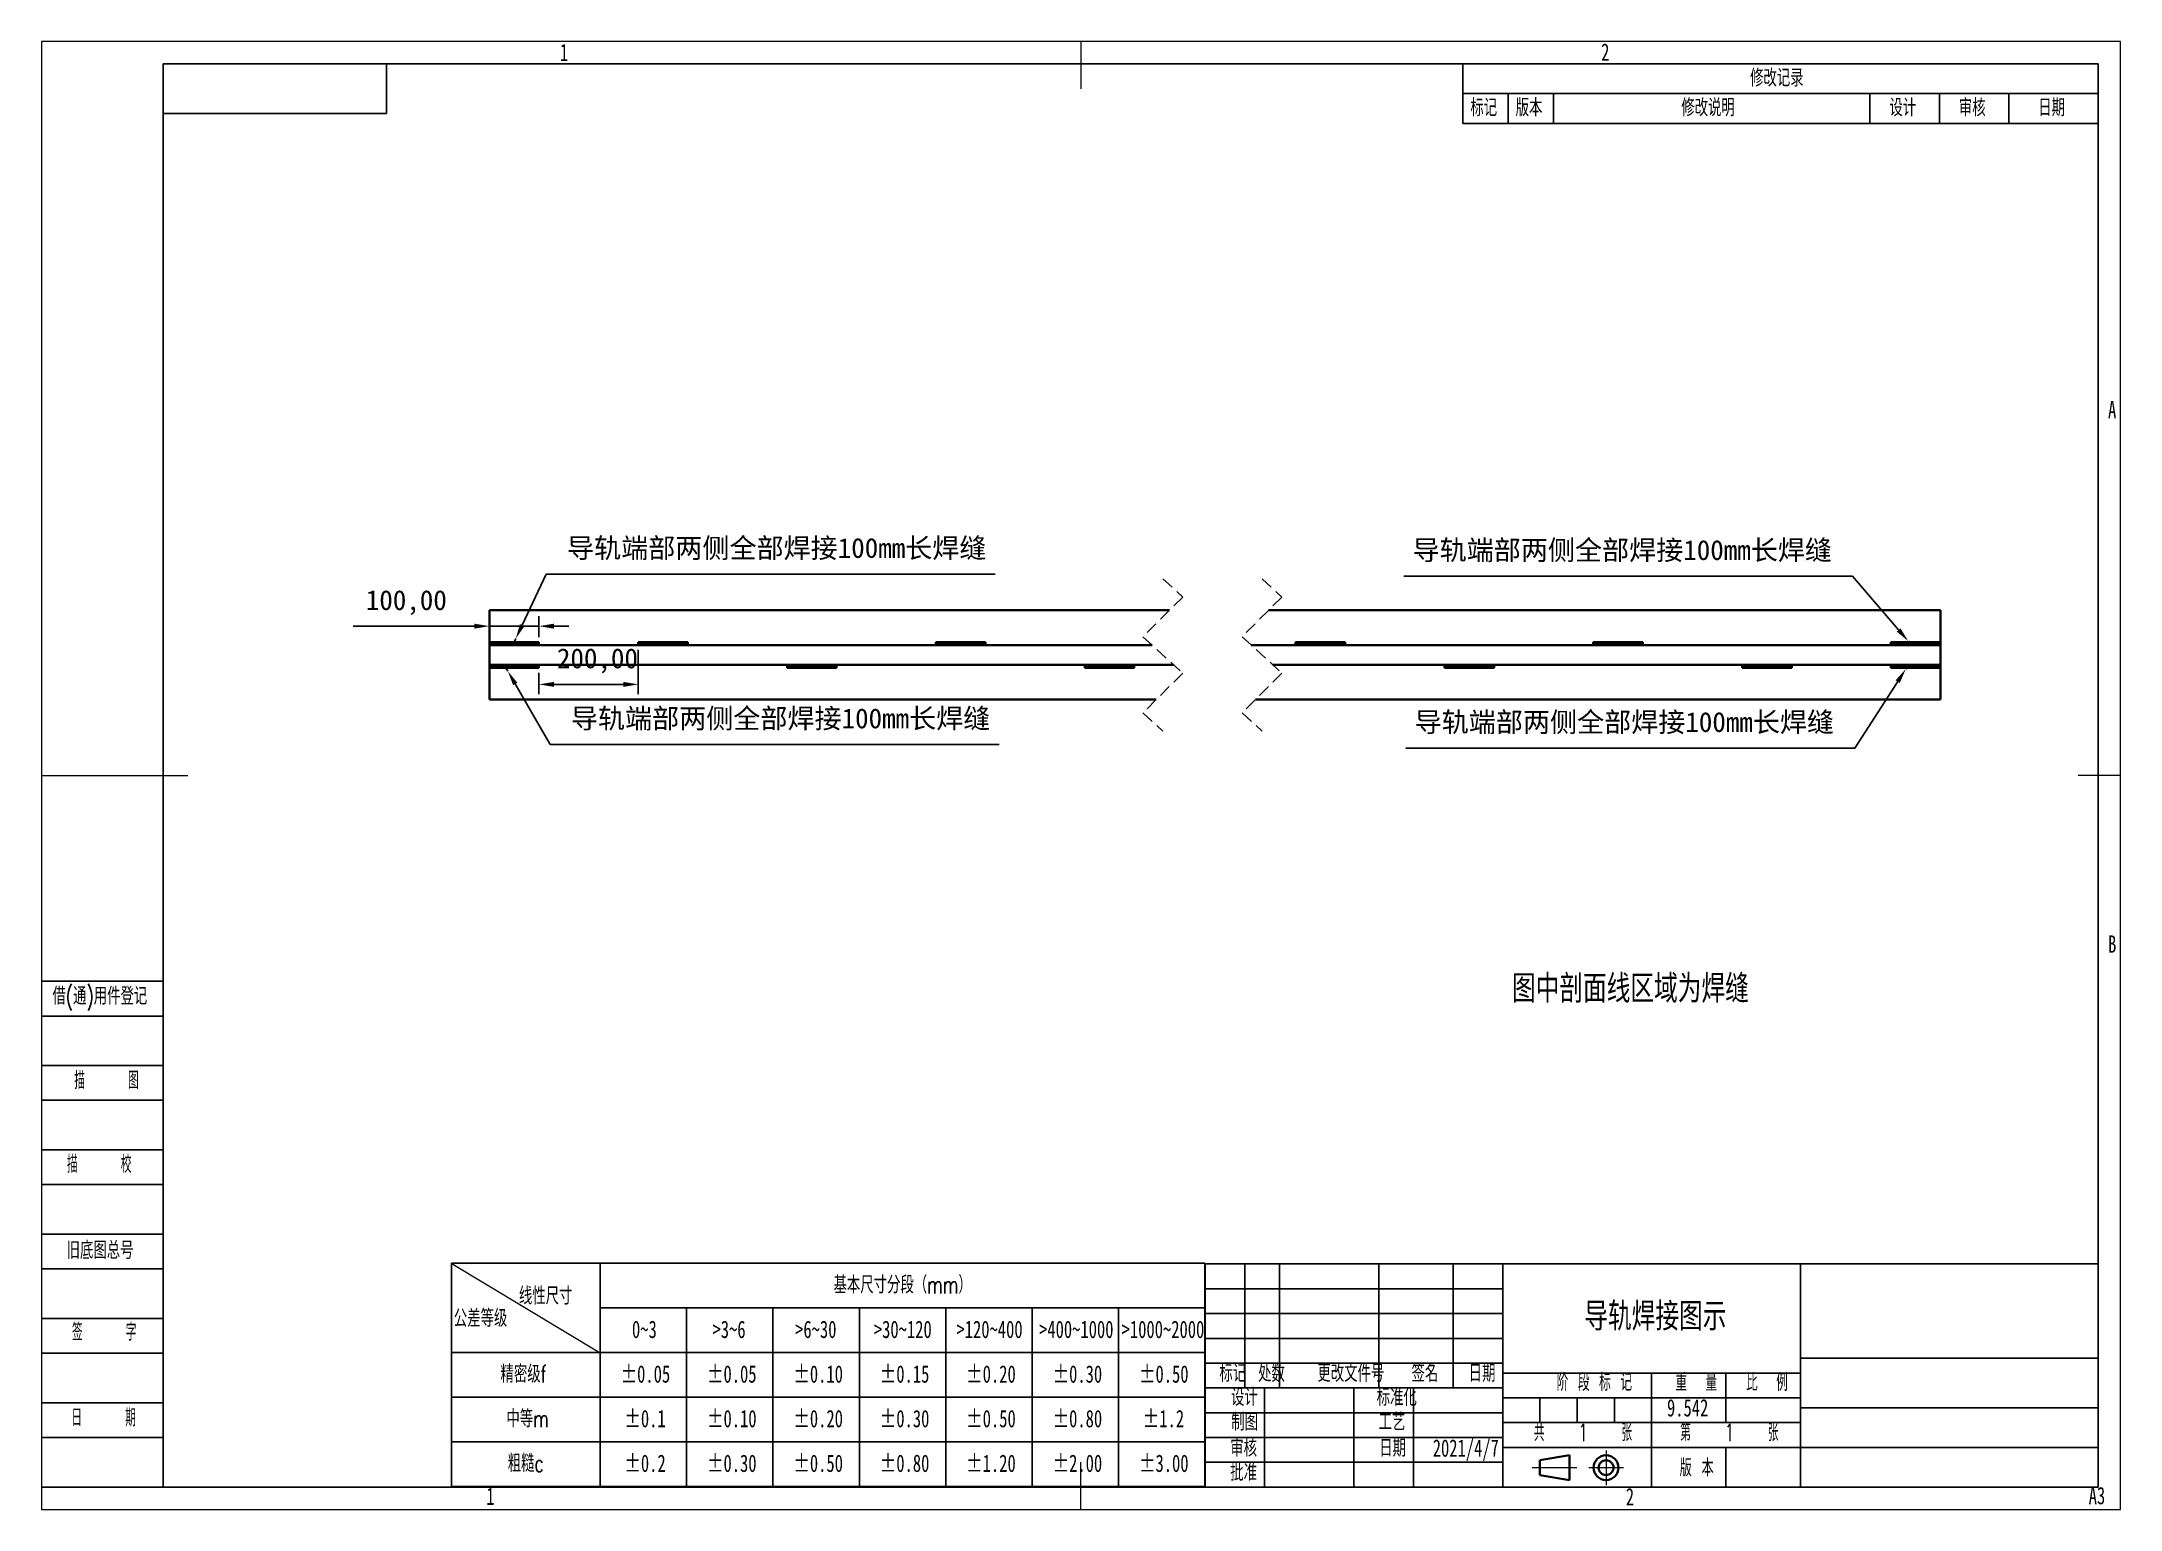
# Model space of a CAD drawing. Header units: millimetres. Extents: x 118 to 327, y 87 to 235.
import ezdxf

# ---------------------------------------------------------------- set-up
doc = ezdxf.new("R2010")
doc.units = ezdxf.units.MM
doc.header["$PDSIZE"] = -1
doc.linetypes.add('CENTERX2', pattern=[20.32, 12.7, -2.54, 2.54, -2.54])
doc.linetypes.add('HIDDEN', pattern=[1.905, 1.27, -0.635])
doc.layers.add('中心线', color=7, linetype='CENTERX2')
doc.layers.add('标注', color=7, linetype='Continuous')
doc.layers.add('图框', color=7, linetype='Continuous', lineweight=35)
doc.styles.add('SLDTEXTSTYLE0', font='TXT', dxfattribs={"width": 0.7, "bigfont": 'bigfont'})
doc.styles.add('SLDTEXTSTYLE1', font='TXT', dxfattribs={"width": 0.7})
doc.styles.add('SLDTEXTSTYLE2', font='TXT', dxfattribs={"width": 0.614286, "bigfont": 'bigfont'})
doc.styles.add('SLDTEXTSTYLE3', font='TXT', dxfattribs={"width": 0.554545, "bigfont": 'bigfont'})
doc.styles.add('SLDTEXTSTYLE4', font='TXT', dxfattribs={"width": 0.6, "bigfont": 'bigfont'})
doc.styles.add('SLDTEXTSTYLE5', font='TXT', dxfattribs={"width": 0.557143, "bigfont": 'bigfont'})
doc.styles.add('SLDTEXTSTYLE6', font='TXT', dxfattribs={"width": 0.633333, "bigfont": 'bigfont'})
doc.dimstyles.new('ISO-25', dxfattribs={"dimtxt": 2.5, "dimasz": 2.5, "dimexe": 1.25, "dimexo": 0.625, "dimtad": 1, "dimtxsty": 'Standard', "dimcen": 2.5, "dimadec": 0, "dimazin": 0, "dimtfac": 1, "dimtmove": 0, "dimatfit": 3, "dimfxl": 1, "dimarcsym": 0})

# ---------------------------------------------------------------- blocks, each defined once
blk = doc.blocks.new('SW_TABLEANNOTATION_0')
at = {"layer": '标注', "color": 0}
for p, q in [((0, 0), (0, -12)), ((128.02, 0), (0, 0)), ((128.02, -12), (128.02, 0)), ((0, -6), (128.02, -6)), ((9.12, -6), (9.12, -12)), ((18.25, -6), (18.25, -12)), ((82.02, -6), (82.02, -12)), ((96.02, -6), (96.02, -12)), ((110.02, -6), (110.02, -12)), ((0, -12), (128.02, -12))]:
    blk.add_line(p, q, dxfattribs=at)
at = {"layer": '标注', "color": 0, "char_height": 3.5, "attachment_point": 1, "style": 'SLDTEXTSTYLE0'}
for s, insert in [('修改记录', (57.88, -1.07)), ('标记', (1.5, -7.07)), ('版本', (10.62, -7.07)), ('修改说明', (44.01, -7.07)), ('设计', (85.96, -7.07)), ('审核', (99.96, -7.07)), ('日期', (115.96, -7.07))]:
    blk.add_mtext(s, dxfattribs=dict(at, insert=insert))
blk = doc.blocks.new('SW_TABLEANNOTATION_1')
at = {"layer": '标注', "color": 0}
for p, q in [((0, 0), (0, -45)), ((151.9, 0), (0, 0)), ((30, 0), (30, -45)), ((151.9, -45), (151.9, 0)), ((30, -9), (151.9, -9)), ((47.41, -9), (47.41, -45)), ((64.83, -9), (64.83, -45)), ((82.24, -9), (82.24, -45)), ((99.66, -9), (99.66, -45)), ((117.07, -9), (117.07, -45)), ((134.49, -9), (134.49, -45)), ((0, -18), (151.9, -18)), ((0, -27), (151.9, -27)), ((0, -36), (151.9, -36)), ((0, -45), (151.9, -45))]:
    blk.add_line(p, q, dxfattribs=at)
at = {"layer": '标注', "color": 0, "char_height": 3.5, "attachment_point": 1}
for s, insert, style in [('基本尺寸分段（mm）', (77.04, -2.57), 'SLDTEXTSTYLE0'), ('线性尺寸', (13.62, -4.82), 'SLDTEXTSTYLE0'), ('公差等级', (0.5, -9.32), 'SLDTEXTSTYLE0'), ('0~3', (36.41, -11.57), 'SLDTEXTSTYLE1'), ('>3~6', (52.64, -11.57), 'SLDTEXTSTYLE1'), ('>6~30', (69.29, -11.57), 'SLDTEXTSTYLE1'), ('>30~120', (85.16, -11.57), 'SLDTEXTSTYLE1'), ('>120~400', (101.81, -11.57), 'SLDTEXTSTYLE1'), ('>400~1000', (118.46, -11.57), 'SLDTEXTSTYLE1'), ('>1000~2000', (135.1, -11.57), 'SLDTEXTSTYLE1'), ('精密级f', (9.91, -20.57), 'SLDTEXTSTYLE0'), ('±0.05', (34.11, -20.57), 'SLDTEXTSTYLE1'), ('±0.05', (51.52, -20.57), 'SLDTEXTSTYLE1'), ('±0.10', (68.93, -20.57), 'SLDTEXTSTYLE1'), ('±0.15', (86.35, -20.57), 'SLDTEXTSTYLE1'), ('±0.20', (103.76, -20.57), 'SLDTEXTSTYLE1'), ('±0.30', (121.18, -20.57), 'SLDTEXTSTYLE1'), ('±0.50', (138.59, -20.57), 'SLDTEXTSTYLE1'), ('中等m', (11.11, -29.57), 'SLDTEXTSTYLE0'), ('±0.1', (34.87, -29.57), 'SLDTEXTSTYLE1'), ('±0.10', (51.52, -29.57), 'SLDTEXTSTYLE1'), ('±0.20', (68.93, -29.57), 'SLDTEXTSTYLE1'), ('±0.30', (86.35, -29.57), 'SLDTEXTSTYLE1'), ('±0.50', (103.76, -29.57), 'SLDTEXTSTYLE1'), ('±0.80', (121.18, -29.57), 'SLDTEXTSTYLE1'), ('±1.2', (139.36, -29.57), 'SLDTEXTSTYLE1'), ('粗糙c', (11.36, -38.57), 'SLDTEXTSTYLE0'), ('±0.2', (34.87, -38.57), 'SLDTEXTSTYLE1'), ('±0.30', (51.52, -38.57), 'SLDTEXTSTYLE1'), ('±0.50', (68.93, -38.57), 'SLDTEXTSTYLE1'), ('±0.80', (86.35, -38.57), 'SLDTEXTSTYLE1'), ('±1.20', (103.76, -38.57), 'SLDTEXTSTYLE1'), ('±2.00', (121.18, -38.57), 'SLDTEXTSTYLE1'), ('±3.00', (138.59, -38.57), 'SLDTEXTSTYLE1')]:
    blk.add_mtext(s, dxfattribs=dict(at, insert=insert, style=style))
blk = doc.blocks.new('*D9')
at = {"color": 0, "lineweight": -2}
for p, q in [((161.35, 176.31), (149.11, 176.31)), ((162.85, 175.06), (162.85, 177.31)), ((167.85, 176.31), (162.85, 176.31)), ((167.85, 175.21), (167.85, 177.31)), ((169.35, 176.31), (170.85, 176.31))]:
    blk.add_line(p, q, dxfattribs=at)
at = {"color": 0}
for points in [[(161.35, 176.06), (161.35, 176.56), (162.85, 176.31)], [(169.35, 176.56), (169.35, 176.06), (167.85, 176.31)]]:
    blk.add_solid(points, dxfattribs=at)
at = {"layer": 'Defpoints', "color": 0}
for p in [(162.85, 176.31), (162.85, 174.56), (167.85, 174.71)]:
    blk.add_point(p, dxfattribs=at)
at = {"color": 0, "insert": (154.48, 178.68), "char_height": 2, "attachment_point": 5}
blk.add_mtext('100,00', dxfattribs=at)
blk = doc.blocks.new('*D10')
at = {"color": 0, "lineweight": -2}
for p, q in [((177.85, 173.91), (177.85, 169.44)), ((167.85, 171.61), (167.85, 169.44)), ((169.35, 170.44), (176.35, 170.44))]:
    blk.add_line(p, q, dxfattribs=at)
at = {"color": 0}
for points in [[(169.35, 170.69), (169.35, 170.19), (167.85, 170.44)], [(176.35, 170.19), (176.35, 170.69), (177.85, 170.44)]]:
    blk.add_solid(points, dxfattribs=at)
at = {"layer": 'Defpoints', "color": 0}
for p in [(177.85, 174.41), (167.85, 172.11), (177.85, 170.44)]:
    blk.add_point(p, dxfattribs=at)
at = {"color": 0, "insert": (173.74, 172.81), "char_height": 2, "attachment_point": 5}
blk.add_mtext('200,00', dxfattribs=at)
blk = doc.blocks.new('*D13')
at = {"color": 0, "lineweight": -2}
for p, q in [((168.59, 181.55), (166.15, 176.41)), ((213.83, 181.55), (168.59, 181.55)), ((165.35, 174.71), (165.51, 175.06))]:
    blk.add_line(p, q, dxfattribs=at)
at = {"color": 0}
blk.add_solid([(165.93, 176.52), (166.38, 176.3), (165.51, 175.06)], dxfattribs=at)
at = {"layer": 'Defpoints', "color": 0}
for p in [(165.35, 174.71), (165.51, 175.06)]:
    blk.add_point(p, dxfattribs=at)
at = {"color": 0, "insert": (191.81, 184.08), "char_height": 2, "attachment_point": 5}
blk.add_mtext('{\\f宋体|b0|i0|c134|p0;导轨端部两侧全部焊接100mm长焊缝}', dxfattribs=at)
blk = doc.blocks.new('*D14')
at = {"color": 0, "lineweight": -2}
for p, q in [((164.52, 172.11), (164.71, 171.78)), ((168.98, 164.38), (165.46, 170.48)), ((214.21, 164.38), (168.98, 164.38))]:
    blk.add_line(p, q, dxfattribs=at)
at = {"color": 0}
blk.add_solid([(165.67, 170.61), (165.24, 170.36), (164.71, 171.78)], dxfattribs=at)
at = {"layer": 'Defpoints', "color": 0}
for p in [(164.52, 172.11), (164.71, 171.78)]:
    blk.add_point(p, dxfattribs=at)
at = {"color": 0, "insert": (192.2, 166.9), "char_height": 2, "attachment_point": 5}
blk.add_mtext('{\\f宋体|b0|i0|c134|p0;导轨端部两侧全部焊接100mm长焊缝}', dxfattribs=at)
blk = doc.blocks.new('*D15')
at = {"color": 0, "lineweight": -2}
for p, q in [((305.8, 172.31), (305.59, 171.99)), ((300.45, 164), (304.78, 170.72)), ((255.21, 164), (300.45, 164))]:
    blk.add_line(p, q, dxfattribs=at)
at = {"color": 0}
blk.add_solid([(304.99, 170.59), (304.57, 170.86), (305.59, 171.99)], dxfattribs=at)
at = {"layer": 'Defpoints', "color": 0}
for p in [(305.59, 171.99), (305.8, 172.31)]:
    blk.add_point(p, dxfattribs=at)
at = {"color": 0, "insert": (277.23, 166.53), "char_height": 2, "attachment_point": 5}
blk.add_mtext('{\\f宋体|b0|i0|c134|p0;导轨端部两侧全部焊接100mm长焊缝}', dxfattribs=at)
blk = doc.blocks.new('*D19')
at = {"color": 0, "lineweight": -2}
for p, q in [((255, 181.34), (300.23, 181.34)), ((300.23, 181.34), (304.87, 175.93)), ((306.1, 174.5), (305.85, 174.79))]:
    blk.add_line(p, q, dxfattribs=at)
at = {"color": 0}
blk.add_solid([(304.68, 175.77), (305.06, 176.09), (305.85, 174.79)], dxfattribs=at)
at = {"layer": 'Defpoints', "color": 0}
for p in [(305.85, 174.79), (306.1, 174.5)]:
    blk.add_point(p, dxfattribs=at)
at = {"color": 0, "insert": (277.02, 183.87), "char_height": 2, "attachment_point": 5}
blk.add_mtext('{\\f宋体|b0|i0|c134|p0;导轨端部两侧全部焊接100mm长焊缝}', dxfattribs=at)

msp = doc.modelspace()

# ---------------------------------------------------------------- hatches: boundary and pattern name
h = msp.add_hatch()
h.set_pattern_fill('ANSI31', color=5, scale=0.02)
h.paths.add_polyline_path([(162.84677, 174.7106), (162.84677, 174.4106), (167.84677, 174.4106), (167.84677, 174.7106)])
h.paths.add_polyline_path([(212.84676, 174.4106), (212.84676, 174.7106), (207.84676, 174.7106), (207.84676, 174.4106)])
h.paths.add_polyline_path([(192.84676, 172.1106), (197.84677, 172.1106), (197.84677, 172.4106), (192.84676, 172.4106)])
h.paths.add_polyline_path([(182.84676, 174.4106), (182.84676, 174.7106), (177.84676, 174.7106), (177.84676, 174.4106)])
h.paths.add_polyline_path([(162.84677, 172.4106), (162.84677, 172.1106), (167.84677, 172.1106), (167.84677, 172.4106)])
h.paths.add_polyline_path([(222.84676, 172.1106), (227.84676, 172.1106), (227.84676, 172.4106), (222.84676, 172.4106)])
h.paths.add_polyline_path([(259.09878, 172.1106), (264.09878, 172.1106), (264.09878, 172.4106), (259.09878, 172.4106)])
h.paths.add_polyline_path([(249.09878, 174.4106), (249.09878, 174.7106), (244.09878, 174.7106), (244.09878, 174.4106)])
h.paths.add_polyline_path([(289.09878, 172.1106), (294.09879, 172.1106), (294.09879, 172.4106), (289.09878, 172.4106)])
h.paths.add_polyline_path([(304.09878, 172.1106), (309.09878, 172.1106), (309.09878, 172.4106), (304.09878, 172.4106)])
h.paths.add_polyline_path([(279.09878, 174.4106), (279.09878, 174.7106), (274.09878, 174.7106), (274.09878, 174.4106)])
h.paths.add_polyline_path([(309.09878, 174.4106), (309.09878, 174.7106), (304.09878, 174.7106), (304.09878, 174.4106)])

# ---------------------------------------------------------------- linework, layer by layer
at = {"color": 7, "linetype": 'HIDDEN', "lineweight": 18}
for p, q in [((230.71811, 181.0856), (232.71811, 179.2481)), ((240.71811, 181.0856), (242.71811, 179.2481)), ((232.71811, 179.2481), (228.71811, 175.2481)), ((242.71811, 179.2481), (238.71811, 175.2481)), ((228.71811, 175.2481), (232.71811, 171.5731)), ((238.71811, 175.2481), (242.71811, 171.5731)), ((232.71811, 171.5731), (228.71811, 167.5731)), ((242.71811, 171.5731), (238.71811, 167.5731)), ((228.71811, 167.5731), (230.71811, 165.7356)), ((238.71811, 167.5731), (240.71811, 165.7356))]:
    msp.add_line(p, q, dxfattribs=at)
at = {"color": 7, "linetype": 'Continuous', "lineweight": 35}
for p, q in [((231.38061, 177.9106), (162.84677, 177.9106)), ((162.84677, 177.9106), (162.84677, 174.7106)), ((309.09878, 177.9106), (241.38061, 177.9106)), ((309.09878, 177.9106), (309.09878, 174.7106)), ((167.84677, 174.7106), (162.84677, 174.7106)), ((162.84677, 174.4106), (162.84677, 174.7106)), ((229.62967, 174.4106), (162.84677, 174.4106)), ((162.84677, 174.4106), (162.84677, 172.4106)), ((167.84677, 174.7106), (167.84677, 174.4106)), ((182.84676, 174.7106), (177.84676, 174.7106)), ((177.84676, 174.4106), (177.84676, 174.7106)), ((182.84676, 174.7106), (182.84676, 174.4106)), ((212.84676, 174.7106), (207.84676, 174.7106)), ((207.84676, 174.4106), (207.84676, 174.7106)), ((212.84676, 174.7106), (212.84676, 174.4106)), ((309.09878, 174.4106), (239.62967, 174.4106)), ((249.09878, 174.7106), (244.09878, 174.7106)), ((244.09878, 174.4106), (244.09878, 174.7106)), ((249.09878, 174.7106), (249.09878, 174.4106)), ((279.09878, 174.7106), (274.09878, 174.7106)), ((274.09878, 174.4106), (274.09878, 174.7106)), ((279.09878, 174.7106), (279.09878, 174.4106)), ((304.09878, 174.4106), (304.09878, 174.7106)), ((309.09878, 174.7106), (304.09878, 174.7106)), ((309.09878, 174.7106), (309.09878, 174.4106)), ((309.09878, 174.4106), (309.09878, 172.4106)), ((162.84677, 172.4106), (231.80654, 172.4106)), ((162.84677, 172.4106), (162.84677, 172.1106)), ((162.84677, 172.1106), (167.84677, 172.1106)), ((162.84677, 172.1106), (162.84677, 168.9106)), ((167.84677, 172.4106), (167.84677, 172.1106)), ((192.84676, 172.1106), (192.84676, 172.4106)), ((192.84676, 172.1106), (197.84677, 172.1106)), ((197.84677, 172.4106), (197.84677, 172.1106)), ((222.84676, 172.1106), (222.84676, 172.4106)), ((222.84676, 172.1106), (227.84676, 172.1106)), ((227.84676, 172.4106), (227.84676, 172.1106)), ((241.80654, 172.4106), (309.09878, 172.4106)), ((259.09878, 172.1106), (259.09878, 172.4106)), ((259.09878, 172.1106), (264.09878, 172.1106)), ((264.09878, 172.4106), (264.09878, 172.1106)), ((289.09878, 172.1106), (289.09878, 172.4106)), ((289.09878, 172.1106), (294.09879, 172.1106)), ((294.09879, 172.4106), (294.09879, 172.1106)), ((304.09878, 172.1106), (304.09878, 172.4106)), ((304.09878, 172.1106), (309.09878, 172.1106)), ((309.09878, 172.4106), (309.09878, 172.1106)), ((309.09878, 172.1106), (309.09878, 168.9106)), ((162.84677, 168.9106), (230.05561, 168.9106)), ((240.05561, 168.9106), (309.09878, 168.9106))]:
    msp.add_line(p, q, dxfattribs=at)
at = {"color": 7, "linetype": 'Continuous', "lineweight": 25}
for p, q in [((234.97234, 102.00391), (264.97234, 102.00391)), ((234.97234, 97.00391), (264.97234, 97.00391)), ((234.97234, 94.50391), (264.97234, 94.50391))]:
    msp.add_line(p, q, dxfattribs=at)
at = {"layer": '中心线', "color": 7, "linetype": 'CENTERX2', "lineweight": 18}
for p, q in [((275.38527, 93.21297), (275.38527, 89.71297)), ((272.4468, 91.46297), (267.9468, 91.46297)), ((277.13527, 91.46297), (273.63527, 91.46297))]:
    msp.add_line(p, q, dxfattribs=at)
at = {"layer": '图框', "lineweight": 18}
for p, q in [((327.22234, 235.25391), (117.72234, 235.25391)), ((117.72234, 235.25391), (117.72234, 87.25391)), ((327.22234, 87.25391), (327.22234, 235.25391)), ((117.72234, 87.25391), (327.22234, 87.25391))]:
    msp.add_line(p, q, dxfattribs=at)
at = {"layer": '图框', "color": 7, "lineweight": 18}
for p, q in [((222.47234, 235.25391), (222.47234, 233.00391)), ((222.47234, 233.00391), (222.47234, 230.50391)), ((117.72234, 161.25391), (129.97234, 161.25391)), ((129.97234, 161.25391), (132.47234, 161.25391)), ((325.47234, 161.25391), (322.97234, 161.25391)), ((327.22234, 161.25391), (325.47234, 161.25391)), ((222.47234, 89.50391), (222.47234, 92.00391)), ((222.47234, 87.25391), (222.47234, 89.50391))]:
    msp.add_line(p, q, dxfattribs=at)
at = {"layer": '图框', "color": 7, "lineweight": 25}
for p, q in [((324.97234, 233.00391), (129.97234, 233.00391)), ((129.97234, 233.00391), (129.97234, 89.50391)), ((152.47234, 228.00391), (152.47234, 233.00391)), ((324.97234, 89.50391), (324.97234, 233.00391)), ((129.97234, 228.00391), (152.47234, 228.00391)), ((117.72234, 140.50391), (129.97234, 140.50391)), ((117.72234, 137.00391), (129.97234, 137.00391)), ((117.72234, 132.00391), (129.97234, 132.00391)), ((117.72234, 128.50391), (129.97234, 128.50391)), ((117.72234, 123.50391), (129.97234, 123.50391)), ((117.72234, 120.00391), (129.97234, 120.00391)), ((117.72234, 115.00391), (129.97234, 115.00391)), ((117.72234, 111.50391), (129.97234, 111.50391)), ((234.97234, 112.00391), (324.97234, 112.00391)), ((234.97234, 112.00391), (234.97234, 89.50391)), ((238.97234, 112.00391), (238.97234, 99.50391)), ((242.47234, 112.00391), (242.47234, 99.50391)), ((252.47234, 112.00391), (252.47234, 99.50391)), ((259.97234, 112.00391), (259.97234, 99.50391)), ((264.97234, 112.00391), (264.97234, 89.50391)), ((294.97234, 112.00391), (294.97234, 89.50391)), ((234.97234, 109.50391), (264.97234, 109.50391)), ((234.97234, 107.00391), (264.97234, 107.00391)), ((117.72234, 106.50391), (129.97234, 106.50391)), ((117.72234, 103.00391), (129.97234, 103.00391)), ((234.97234, 104.50391), (264.97234, 104.50391)), ((264.97234, 101.00391), (294.97234, 101.00391)), ((279.97234, 101.00391), (279.97234, 89.50391)), ((287.47234, 101.00391), (287.47234, 96.00391)), ((234.97234, 99.50391), (264.97234, 99.50391)), ((240.97234, 99.50391), (240.97234, 89.50391)), ((249.97234, 99.50391), (249.97234, 89.50391)), ((117.72234, 98.00391), (129.97234, 98.00391)), ((117.72234, 94.50391), (129.97234, 94.50391)), ((264.97234, 96.00391), (294.97234, 96.00391)), ((234.97234, 92.00391), (264.97234, 92.00391)), ((117.72234, 89.50391), (324.97234, 89.50391))]:
    msp.add_line(p, q, dxfattribs=at)
at = {"layer": '图框', "lineweight": 25}
for p, q in [((294.97234, 102.50391), (324.97234, 102.50391)), ((255.97234, 99.50391), (255.97234, 89.50391)), ((264.97234, 98.50391), (294.97234, 98.50391)), ((268.72234, 98.50391), (268.72234, 96.00391)), ((272.47234, 98.50391), (272.47234, 96.00391)), ((276.22234, 98.50391), (276.22234, 96.00391)), ((294.93933, 97.50391), (324.93933, 97.50391)), ((264.97234, 93.50391), (294.97234, 93.50391)), ((287.47234, 93.50391), (287.47234, 89.50391)), ((294.93437, 93.50391), (324.93437, 93.50391))]:
    msp.add_line(p, q, dxfattribs=at)
at = {"layer": '标注', "color": 7, "lineweight": 18}
msp.add_line((159.01528, 112.07223), (174.01069, 103.06075), dxfattribs=at)
at = {"layer": '标注', "color": 7, "linetype": 'Continuous', "lineweight": 35}
for p, q in [((268.6968, 92.21297), (271.6968, 92.71297)), ((268.6968, 90.71297), (268.6968, 92.21297)), ((271.6968, 92.71297), (271.6968, 90.21297)), ((271.6968, 90.21297), (268.6968, 90.71297))]:
    msp.add_line(p, q, dxfattribs=at)
for radius in [1.25, 0.75]:
    msp.add_circle((275.38527, 91.46297), radius, dxfattribs=at)

# ---------------------------------------------------------------- block references
at = {"layer": '标注', "xscale": 0.5, "yscale": 0.5, "zscale": 0.5}
for name, p in [('SW_TABLEANNOTATION_0', (260.96271, 233.00391)), ('SW_TABLEANNOTATION_1', (159.01719, 112.07192))]:
    msp.add_blockref(name, p, dxfattribs=at)

# ---------------------------------------------------------------- texts
at = {"layer": '图框', "color": 7, "char_height": 1.75}
for s, insert, attachment_point, style in [('1', (170.37674, 235.03541), 2, 'SLDTEXTSTYLE1'), ('2', (275.30621, 235.06496), 2, 'SLDTEXTSTYLE1'), ('A', (326.39101, 199.00978), 2, 'SLDTEXTSTYLE1'), ('B', (326.39389, 145.13478), 2, 'SLDTEXTSTYLE1'), ('借(通)用件登记', (118.81527, 139.8996), 1, 'SLDTEXTSTYLE0'), ('描     图', (124.27089, 131.39205), 2, 'SLDTEXTSTYLE5'), ('描     校', (120.28289, 122.94176), 1, 'SLDTEXTSTYLE5'), ('旧底图总号', (120.25138, 114.2615), 1, 'SLDTEXTSTYLE0'), ('签     字', (124.03005, 106.02051), 2, 'SLDTEXTSTYLE5'), ('标记', (237.76986, 101.86286), 2, 'SLDTEXTSTYLE0'), ('处数', (241.66763, 101.86286), 2, 'SLDTEXTSTYLE0'), ('更改文件号', (249.67163, 101.86286), 2, 'SLDTEXTSTYLE0'), ('签名', (257.13319, 101.86286), 2, 'SLDTEXTSTYLE0'), ('日期', (262.89183, 101.86286), 2, 'SLDTEXTSTYLE0'), ('阶 段 标 记', (274.20168, 100.95055), 2, 'SLDTEXTSTYLE2'), ('重  量', (284.48148, 100.95055), 2, 'SLDTEXTSTYLE4'), ('比  例', (291.60558, 100.95055), 2, 'SLDTEXTSTYLE4'), ('设计', (238.93815, 99.44521), 2, 'SLDTEXTSTYLE0'), ('标准化', (254.29653, 99.44521), 2, 'SLDTEXTSTYLE0'), ('日     期', (123.97001, 97.38587), 2, 'SLDTEXTSTYLE5'), ('制图', (238.96261, 96.94613), 2, 'SLDTEXTSTYLE0'), ('工艺', (253.80571, 96.95342), 2, 'SLDTEXTSTYLE0'), ('审核', (238.86174, 94.32546), 2, 'SLDTEXTSTYLE0'), ('日期', (253.87756, 94.31817), 2, 'SLDTEXTSTYLE0'), ('2021/4/7', (261.25281, 94.31817), 2, 'SLDTEXTSTYLE1'), ('共    1    张', (273.06539, 95.89564), 2, 'SLDTEXTSTYLE3'), ('第    1    张', (287.81653, 95.89564), 2, 'SLDTEXTSTYLE3'), ('版 本', (284.51703, 92.33369), 2, 'SLDTEXTSTYLE6'), ('批准', (238.86296, 91.88979), 2, 'SLDTEXTSTYLE0'), ('1', (162.9609, 89.46318), 2, 'SLDTEXTSTYLE1'), ('2', (277.79203, 89.40819), 2, 'SLDTEXTSTYLE1'), ('A3', (324.85766, 89.52753), 2, 'SLDTEXTSTYLE1')]:
    msp.add_mtext(s, dxfattribs=dict(at, insert=insert, attachment_point=attachment_point, style=style))
at = {"layer": '图框'}
for s, insert, char_height, attachment_point, style in [('\\f宋体|b0|i0|c134|p2;图中剖面线区域为焊缝', (277.83986, 141.10751), 2.5, 2, 'SLDTEXTSTYLE0'), ('\\f宋体|b0|i0|c134|p2;导轨焊接图示', (280.35876, 108.06542), 2.5, 2, 'SLDTEXTSTYLE0'), ('9.542', (281.52835, 98.37994), 1.75, 1, 'SLDTEXTSTYLE1')]:
    msp.add_mtext(s, dxfattribs=dict(at, insert=insert, char_height=char_height, attachment_point=attachment_point, style=style))

# ---------------------------------------------------------------- dimensions: what is measured, and where the dimension line sits
for center, mpoint, picture, middle in [((165.34677, 174.7106), (165.51065, 175.056), '*D13', (168.59379, 181.55399)), ((306.09689, 174.49932), (305.84811, 174.78961), '*D19', (300.23186, 181.34271)), ((164.51611, 172.1106), (164.70723, 171.7795), '*D14', (168.97978, 164.37722)), ((305.79689, 172.30638), (305.58979, 171.98503), '*D15', (300.44601, 164.00324))]:
    dim = msp.add_radius_dim(center=center, mpoint=mpoint, text='{\\f宋体|b0|i0|c134|p0;导轨端部两侧全部焊接100mm长焊缝}', dimstyle='ISO-25', override={"dimtxt": 2, "dimasz": 1.5, "dimexe": 1, "dimexo": 0.5, "dimgap": 1.2, "dimtih": 1, "dimtoh": 1, "dimlfac": 20, "dimzin": 0, "dimtxsty": 'Standard', "dimcen": 2, "dimadec": 2, "dimtzin": 0})
    dim.commit()
    dim.dimension.update_dxf_attribs({"geometry": picture, "text_midpoint": middle, "dimtype": 164})
dim = msp.add_linear_dim(base=(162.84677, 176.3106), p1=(167.84677, 174.7106), p2=(162.84677, 174.5606), dimstyle='ISO-25', override={"dimtxt": 2, "dimasz": 1.5, "dimexe": 1, "dimexo": 0.5, "dimgap": 1.2, "dimtih": 1, "dimtoh": 1, "dimlfac": 20, "dimzin": 0, "dimcen": 2, "dimadec": 2, "dimtzin": 0})
dim.commit()
dim.dimension.update_dxf_attribs({"geometry": '*D9', "text_midpoint": (154.4801, 178.67727)})
dim = msp.add_linear_dim(base=(177.84676, 170.44135), p1=(167.84677, 172.1106), p2=(177.84676, 174.4106), dimstyle='ISO-25', override={"dimtxt": 2, "dimasz": 1.5, "dimexe": 1, "dimexo": 0.5, "dimgap": 1.2, "dimtih": 1, "dimtoh": 1, "dimlfac": 20, "dimzin": 0, "dimcen": 2, "dimadec": 2, "dimtzin": 0})
dim.commit()
dim.dimension.update_dxf_attribs({"geometry": '*D10', "text_midpoint": (173.7444, 170.44135), "dimtype": 160})

doc.saveas('drawing.dxf')
